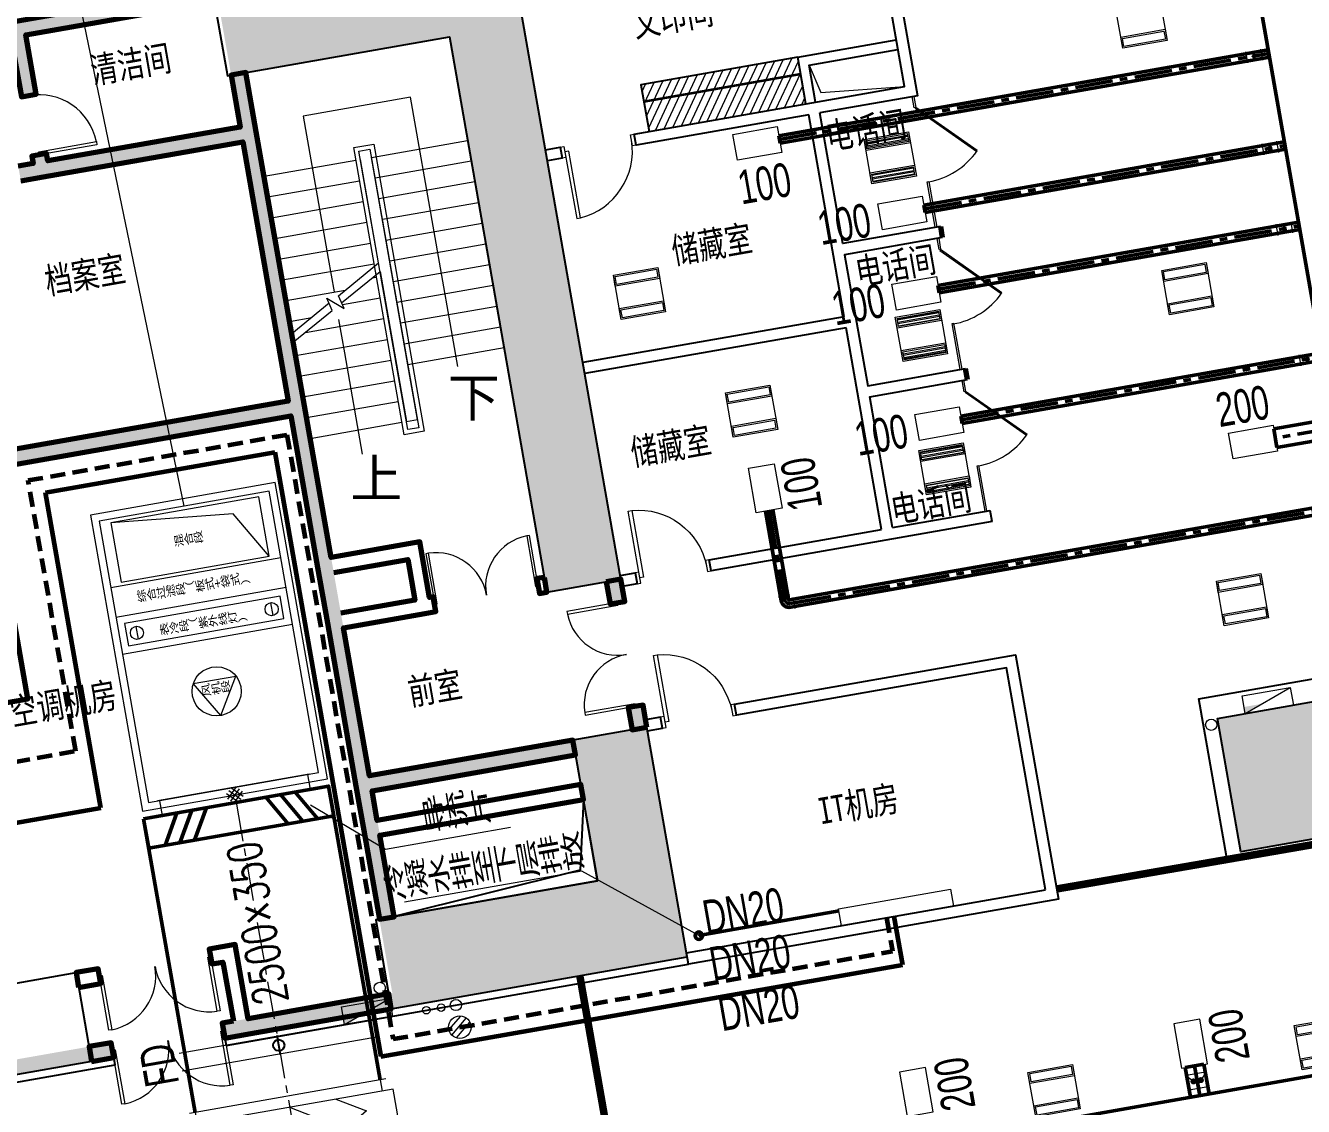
# Model space of a CAD drawing. Extents: x 268762 to 375185, y -23962 to 35476.
# Drawn here: x 344771 to 361780, y 7696 to 22074 of the extents above; entities that cross this region are included whole.
import ezdxf
from ezdxf.enums import TextEntityAlignment as Align

# ---------------------------------------------------------------- set-up
doc = ezdxf.new("R2010")
doc.units = 0
doc.header["$LTSCALE"] = 400
doc.header["$MEASUREMENT"] = 0
for name, pattern in [('A05-307S$0$IMPORT-PP_07_HIDDEN', [14.2875, 9.525, -4.7625]), ('CENTER', [2, 1.25, -0.25, 0.25, -0.25]), ('DASH', [0.35, 0.25, -0.1]), ('DASHED', [0.75, 0.5, -0.25])]:
    doc.linetypes.add(name, pattern=pattern)
doc.layers.get('0').update_dxf_attribs({"color": 8})
for name, color, linetype, lineweight in [('A05-307S$0$BP_07__消火栓标注', 8, 'Continuous', 9), ('A05-307S$0$BP_07_A-DOOR', 8, 'Continuous', 13), ('A05-307S$0$BP_07_A-PATT-WALL', 8, 'Continuous', 13), ('A05-307S$0$BP_07_A-STRU-COLS', 8, 'Continuous', 25), ('A05-307S$0$BP_07_A-WALL-FULL', 8, 'Continuous', 70), ('A05-307S$0$BP_07_PUB_TEXT', 8, 'Continuous', 9), ('A05-307S$0$BP_07_SHADE80', 8, 'Continuous', 25), ('A05-307S$0$BP_07_STAIR', 8, 'Continuous', 9), ('A05-307S$0$BP_07_W13-1F_10F消防给水排水平面图_SEN20ZHG$0$W-F废水立管', 8, 'Continuous', 9), ('A05-307S$0$BP_07_W13-1F_10F消防给水排水平面图_SEN20ZHG$0$W-ZYH直饮回立管', 8, 'Continuous', 9), ('A05-307S$0$BP_07_W13-1F_10F消防给水排水平面图_SEN20ZHG$0$W-ZY直饮水立管', 8, 'Continuous', 9), ('A05-307S$0$BP_07_W13-1F_10F消防给水排水平面图_SEN20ZHG$0$W-地漏', 8, 'Continuous', 9), ('A05-307S$0$FF_07_A-1', 8, 'Continuous', 13), ('A05-307S$0$PP_07_A-ANNO-RMNA-CH', 8, 'Continuous', 13), ('A05-307S$0$PP_07_A-DOOR', 8, 'Continuous', 13), ('A05-307S$0$PP_07_A-EQPM-KTCH', 8, 'Continuous', 13), ('A05-307S$0$PP_07_A-FURN-WKSF', 8, 'Continuous', 25), ('A05-307S$0$PP_07_A-MLWK-OVHD', 8, 'A05-307S$0$IMPORT-PP_07_HIDDEN', 35), ('A05-307S$0$PP_07_A-PATT-MLWK', 8, 'Continuous', 13), ('A05-307S$0$PP_07_A-WALL-BLCK', 8, 'Continuous', 25), ('A05-307S$0$PP_07_A-WALL-FULL', 8, 'Continuous', 70), ('A05-307S$0$PP_07_PP_12$0$PP_13$0$A-DOOR', 8, 'Continuous', 13), ('A05-307S$0$PP_07_PP_13$1$A-WALL-FULL', 8, 'Continuous', 70), ('公共层-图框', 7, 'Continuous', 70), ('暖通-回风-方风管中线', 8, 'CENTER', 15), ('暖通-文字', 3, 'Continuous', 20), ('暖通-新风-标注', 3, 'Continuous', 20), ('暖通-空调-冷凝水管', 6, 'Continuous', 50), ('暖通-空调-冷水供水管', 4, 'Continuous', 60), ('暖通-空调-冷水回水管', 4, 'DASHED', 60), ('暖通-空调-设备', 150, 'Continuous', 20), ('暖通-送风-2D边线', 2, 'Continuous', 50), ('暖通-送风-圆风管中线', 5, 'CENTER', 50), ('暖通-送风-方风管中线', 8, 'CENTER', 15), ('暖通-送风-标注', 3, 'Continuous', 20), ('暖通-送风-法兰', 3, 'Continuous', 20), ('暖通-送风-阀门', 3, 'Continuous', 20), ('暖通-送风-阀门-消防', 7, 'Continuous', 25)]:
    doc.layers.add(name, color=color, linetype=linetype, lineweight=lineweight)
doc.layers.add('防火帆布', color=1, linetype='DASH')
doc.styles.add('A05-307S$0$Standard', font='txt')
doc.styles.add('gpsxw', font='romans.shx', dxfattribs={"width": 0.7, "bigfont": 'hztxt.shx'})
doc.styles.add('NT', font='@hvac.shx', dxfattribs={"width": 0.7, "bigfont": '@hvac1.shx'})

# ---------------------------------------------------------------- blocks, each defined once
blk = doc.blocks.new('A05-307S$0$A05_307S_dwg_A$C58C31FA0-2246-Level 1')
at = {"layer": 'A05-307S$0$PP_07_A-DOOR', "color": 0}
for points in [[(50, -150), (0, -150), (0, 0), (50, 0)], [(1000, -150), (950, -150), (950, 0), (1000, 0)], [(50, -975), (100, -975), (100, -75), (50, -75)]]:
    blk.add_lwpolyline(points, close=True, dxfattribs=at)
blk.add_arc((30, -57), 920, 274.3609, 358.8918, dxfattribs=at)
blk = doc.blocks.new('A05-307S$0$A05_307S_dwg_A$C58C31FA0-2253-Level 1')
at = {"layer": 'A05-307S$0$PP_07_A-DOOR', "color": 0}
for points in [[(50, -150), (0, -150), (0, 0), (50, 0)], [(1000, -150), (950, -150), (950, 0), (1000, 0)], [(50, -975), (100, -975), (100, -75), (50, -75)]]:
    blk.add_lwpolyline(points, close=True, dxfattribs=at)
blk.add_arc((30, -57), 920, 274.3609, 358.8918, dxfattribs=at)
blk = doc.blocks.new('A05-307S$0$A05_307S_dwg_bolimen-2280-Level 1')
at = {"layer": 'A05-307S$0$PP_07_A-DOOR', "color": 0}
for points in [[(0, 5600), (0, 5450), (-20, 5450), (-20, 5600)], [(-20, 3835), (-20, 4450), (0, 4450), (0, 3835)], [(0, 3685), (0, 3535), (-20, 3535), (-20, 3685)], [(-20, 1915), (-20, 2535), (0, 2535), (0, 1915)], [(0, 1765), (0, 1615), (-20, 1615), (-20, 1765)], [(-20, 0), (-20, 615), (0, 615), (0, 0)]]:
    blk.add_lwpolyline(points, dxfattribs=at)
at = {"layer": 'A05-307S$0$PP_07_PP_12$0$PP_13$0$A-DOOR', "color": 0}
for p, q in [((0, 5450), (-8, 5442)), ((707, 4743), (0, 5450)), ((-8, 5442), (699, 4734)), ((699, 4734), (707, 4743)), ((-4, 3531), (-13, 3522)), ((-13, 3522), (694, 2815)), ((703, 2824), (-4, 3531)), ((694, 2815), (703, 2824)), ((0, 1615), (-8, 1607)), ((-8, 1607), (699, 899)), ((707, 908), (0, 1615)), ((699, 899), (707, 908))]:
    blk.add_line(p, q, dxfattribs=at)
for centre in [(-4, 5446), (-8, 3527), (-4, 1611)]:
    blk.add_arc(centre, 1000, 270, 314.9301, dxfattribs=at)
blk = doc.blocks.new('A05-307S$0$A05_307S_dwg_W13-1F_10F消防给水排水平面图_SEN20ZHG$0$GSLG-2079-Level 1')
at = {"layer": 'A05-307S$0$BP_07_W13-1F_10F消防给水排水平面图_SEN20ZHG$0$W-ZY直饮水立管'}
blk.add_circle((120970, 43774), 50, dxfattribs=at)
blk = doc.blocks.new('A05-307S$0$A05_307S_dwg_W13-1F_10F消防给水排水平面图_SEN20ZHG$0$GSLG-2080-Level 1')
at = {"layer": 'A05-307S$0$BP_07_W13-1F_10F消防给水排水平面图_SEN20ZHG$0$W-ZYH直饮回立管'}
blk.add_circle((120773, 43740), 50, dxfattribs=at)
blk = doc.blocks.new('A05-307S$0$A05_307S_dwg_W13-1F_10F消防给水排水平面图_SEN20ZHG$0$GSLG-2089-Level 1')
at = {"layer": 'A05-307S$0$BP_07_W13-1F_10F消防给水排水平面图_SEN20ZHG$0$W-F废水立管'}
blk.add_circle((121167, 43809), 75, dxfattribs=at)
blk = doc.blocks.new('A05-307S$0$A05_307S_dwg_W13-1F_10F消防给水排水平面图_SEN20ZHG$0$yxdl-ptx-2090-Level 1')
at = {"layer": 'A05-307S$0$BP_07_W13-1F_10F消防给水排水平面图_SEN20ZHG$0$W-地漏'}
for p, q in [((121074, 43477), (121234, 43662)), ((121111, 43408), (121304, 43636)), ((121173, 43371), (121350, 43583))]:
    blk.add_line(p, q, dxfattribs=at)
blk.add_circle((121219, 43513), 150, dxfattribs=at)
blk = doc.blocks.new('A05-307S$0$A05_307S_dwg_GPS_xf_消火栓单平-2240-Level 1')
at = {"layer": 'A05-307S$0$BP_07__消火栓标注'}
blk.add_hatch(color=0, dxfattribs=at).paths.add_polyline_path([(-325, -240), (-81, -150), (-325, -150)], flags=0)
at = {"layer": 'A05-307S$0$BP_07__消火栓标注', "color": 0}
blk.add_lwpolyline([(-325, -240), (-325, 0), (325, 0), (325, -240), (-325, -240), (325, 0)], dxfattribs=at)
blk = doc.blocks.new('A05-307S$0$A05_307S_dwg_HVAC-plan-V8-Level 1')
at = {"layer": 'A05-307S$0$FF_07_A-1', "color": 0}
for points in [[(0, 450), (0, 600), (600, 600), (600, 450)], [(0, 600), (600, 600), (600, 0), (0, 0), (0, 150), (600, 150), (600, 0), (0, 0)], [(20, 470), (20, 580), (580, 580), (580, 470)], [(20, 20), (20, 130), (580, 130), (580, 20)]]:
    blk.add_lwpolyline(points, close=True, dxfattribs=at)
blk = doc.blocks.new('A05-307S$0$A05_307S_dwg_HVAC-plan-V9-Level 1')
at = {"layer": 'A05-307S$0$FF_07_A-1'}
h = blk.add_hatch(dxfattribs=at)
h.set_pattern_fill('FP_22', color=0, style=0, pattern_type=2)
h.set_pattern_definition([(180, (51437.475, 6017.17), (-6e-15, -47.625), []), (180, (51421.6, 6033.046), (-6e-15, -47.625), [])])
h.paths.add_polyline_path([(20, 470), (580, 470), (580, 580), (20, 580)], flags=0)
h = blk.add_hatch(dxfattribs=at)
h.set_pattern_fill('FP_23', color=0, style=0, pattern_type=2)
h.set_pattern_definition([(180, (51887.475, 6017.17), (-6e-15, -47.625), []), (180, (51871.6, 6033.046), (-6e-15, -47.625), [])])
h.paths.add_polyline_path([(20, 20), (580, 20), (580, 130), (20, 130)], flags=0)
at = {"layer": 'A05-307S$0$FF_07_A-1', "color": 0}
for points in [[(0, 450), (0, 600), (600, 600), (600, 450)], [(0, 600), (600, 600), (600, 0), (0, 0), (0, 150), (600, 150), (600, 0), (0, 0)], [(20, 470), (20, 580), (580, 580), (580, 470)], [(20, 20), (20, 130), (580, 130), (580, 20)]]:
    blk.add_lwpolyline(points, close=True, dxfattribs=at)
blk = doc.blocks.new('*U141', base_point=(67653, 24635))
at = {"layer": '暖通-送风-法兰'}
for p, q in [((67778, 24735), (67528, 24735)), ((67778, 24535), (67528, 24535))]:
    blk.add_line(p, q, dxfattribs=at)
at = {"layer": '暖通-送风-阀门'}
for p, q in [((67528, 24735), (67528, 24535)), ((67659, 24691), (67546, 24578)), ((67646, 24691), (67759, 24578)), ((67778, 24735), (67778, 24535))]:
    blk.add_line(p, q, dxfattribs=at)
at = {"layer": '暖通-送风-阀门', "const_width": 40}
for points in [[(67583, 24635, 1), (67623, 24635, 1)], [(67683, 24635, 1), (67723, 24635, 1)]]:
    blk.add_lwpolyline(points, format="xyb", close=True, dxfattribs=at)
blk = doc.blocks.new('*U147', base_point=(137556, 44355))
at = {"layer": '暖通-送风-法兰'}
for p, q in [((137631, 44455), (137481, 44455)), ((137631, 44255), (137481, 44255))]:
    blk.add_line(p, q, dxfattribs=at)
at = {"layer": '暖通-送风-阀门'}
for p, q in [((137506, 44455), (137506, 44255)), ((137606, 44455), (137606, 44255)), ((137565, 44383), (137508, 44327)), ((137548, 44383), (137605, 44327))]:
    blk.add_line(p, q, dxfattribs=at)
at = {"layer": '暖通-送风-阀门', "const_width": 20}
for points in [[(137526, 44355, 1), (137546, 44355, 1)], [(137566, 44355, 1), (137586, 44355, 1)]]:
    blk.add_lwpolyline(points, format="xyb", close=True, dxfattribs=at)
blk = doc.blocks.new('JXWT.E4A2E53D-6436-46AC-8292-63AACFB828A9')
at = {"layer": '暖通-送风-2D边线'}
for p, q in [((-50, 110), (-50, 60)), ((50, 110), (50, 60)), ((110, 50), (60, 50)), ((110, -50), (60, -50))]:
    blk.add_line(p, q, dxfattribs=at)
for radius in [110, 10]:
    blk.add_arc((60, 60), radius, 180, 270, dxfattribs=at)
at = {"layer": '暖通-送风-法兰'}
for points in [[(75, 110), (-75, 110)], [(110, 75), (110, -75)]]:
    blk.add_lwpolyline(points, dxfattribs=at)
blk = doc.blocks.new('*U159', base_point=(620228, 360479))
at = {"layer": '暖通-送风-法兰'}
for p, q in [((621513, 360827), (618903, 360368)), ((621554, 360590), (618944, 360132))]:
    blk.add_line(p, q, dxfattribs=at)
at = {"layer": '暖通-送风-阀门'}
for p, q in [((621439, 360814), (621480, 360577)), ((618977, 360381), (619018, 360144))]:
    blk.add_line(p, q, dxfattribs=at)
at = {"layer": '暖通-送风-阀门-消防'}
blk.add_line((620251, 360351), (620206, 360607), dxfattribs=at)
blk.add_circle((620228, 360479), 75, dxfattribs=at)
blk = doc.blocks.new('无蜗壳24000')
at = {"layer": '暖通-空调-设备'}
for p, q in [((-208035, 630817), (-210335, 630817)), ((-208561, 630603), (-210185, 630767)), ((-208185, 629967), (-208561, 630603)), ((-208035, 629917), (-210335, 629917)), ((-208035, 629517), (-210335, 629517)), ((-210095, 629354), (-210095, 629180)), ((-208275, 629354), (-208275, 629180)), ((-208035, 629017), (-210335, 629017)), ((-209473, 628473), (-208898, 628473)), ((-209185, 627989), (-209473, 628473)), ((-209185, 627989), (-208898, 628473))]:
    blk.add_line(p, q, dxfattribs=at)
at = {"layer": '暖通-空调-设备', "color": 3}
blk.add_lwpolyline([(-210435, 630917), (-210435, 626917), (-207935, 626917), (-207935, 630917)], close=True, dxfattribs=at)
at = {"layer": '暖通-空调-设备'}
for points in [[(-210335, 630817), (-210335, 627017), (-208035, 627017), (-208035, 630817)], [(-208185, 630767), (-210185, 630767), (-210185, 629967), (-208185, 629967)], [(-208135, 629117), (-208135, 629417), (-210235, 629417), (-210235, 629117)]]:
    blk.add_lwpolyline(points, close=True, dxfattribs=at)
for centre, radius in [((-210095, 629267), 87.3), ((-208275, 629267), 87.3), ((-209185, 628317), 327)]:
    blk.add_circle(centre, radius, dxfattribs=at)
at = {"layer": '暖通-文字', "style": 'NT', "width": 0.7}
for s, p in [('混合段', (-209202, 630381)), ('综合过滤段（板式+袋式）', (-209252, 629740)), ('表冷段（紫外线灯）', (-209202, 629253)), ('风机段', (-209188, 628359))]:
    blk.add_text(s, height=150, dxfattribs=at).set_placement(p, align=Align.MIDDLE)
blk = doc.blocks.new('*U160', base_point=(1343792, 359127))
at = {"layer": '暖通-送风-阀门'}
for p, q in [((1343828, 359233), (1343686, 359091)), ((1343899, 359091), (1343757, 359233)), ((1344817, 359227), (1342767, 359227)), ((1342792, 359227), (1342792, 359027)), ((1343828, 359021), (1343686, 359162)), ((1343863, 359056), (1343722, 359197)), ((1343863, 359197), (1343722, 359056)), ((1343899, 359162), (1343757, 359021)), ((1344792, 359227), (1344792, 359027)), ((1344817, 359027), (1342767, 359027))]:
    blk.add_line(p, q, dxfattribs=at)
blk = doc.blocks.new('*U161', base_point=(394190, 361215))
at = {"layer": '暖通-送风-阀门'}
for p, q in [((395391, 362036), (392781, 361577)), ((395317, 362023), (395343, 361875)), ((395491, 361901), (392733, 361416)), ((395647, 361014), (395491, 361901)), ((394112, 361658), (394520, 361502)), ((394728, 361767), (395136, 361610)), ((392855, 361590), (392881, 361442)), ((393497, 361550), (393905, 361394)), ((394520, 361502), (394190, 361215)), ((395136, 361610), (394806, 361323)), ((392733, 361416), (392889, 360530)), ((393905, 361394), (393574, 361107)), ((394806, 361323), (395214, 361167)), ((393574, 361107), (393983, 360950)), ((394190, 361215), (394598, 361059)), ((395214, 361167), (394883, 360880)), ((392889, 360530), (395647, 361014)), ((393983, 360950), (393652, 360664)), ((394598, 361059), (394268, 360772)), ((395525, 360841), (395499, 360988)), ((395599, 360854), (392989, 360395)), ((393063, 360408), (393037, 360556))]:
    blk.add_line(p, q, dxfattribs=at)
blk = doc.blocks.new('A$C5BCD7570')
at = {"layer": '暖通-送风-2D边线', "color": 3}
for p, q in [((-800, 0), (-1031, -400)), ((-600, 0), (-831, -400)), ((-400, 0), (-631, -400)), ((400, 0), (631, -400)), ((600, 0), (831, -400)), ((800, 0), (1031, -400))]:
    blk.add_line(p, q, dxfattribs=at)
blk.add_lwpolyline([(-1250, 0), (1250, 0), (1250, -400), (-1250, -400)], close=True, dxfattribs=at)

msp = doc.modelspace()

# ---------------------------------------------------------------- hatches: boundary and pattern name
at = {"layer": 'A05-307S$0$BP_07_A-PATT-WALL'}
h = msp.add_hatch(color=8, dxfattribs=at)
h.paths.add_polyline_path([(372089, -310), (373468, -68), (373455, 6), (372076, -236)])
h.paths.add_polyline_path([(354360, -3425), (355739, -3183), (355497, -1804), (354118, -2046)])
h.paths.add_polyline_path([(364603, -1625), (364590, -1551), (363212, -1794), (363225, -1868)])
h.paths.add_polyline_path([(345496, -4983), (346875, -4741), (346633, -3362), (345254, -3604), (345496, -4983)])
h.paths.add_polyline_path([(336632, -6541), (338011, -6298), (337769, -4919), (336390, -5162), (336632, -6541)])
h.paths.add_polyline_path([(310039, -11214), (311418, -10971), (311141, -9396), (309763, -9638)])
h.paths.add_polyline_path([(327768, -8098), (329147, -7856), (328904, -6477), (327526, -6719), (327644, -7395)])
h.paths.add_polyline_path([(320283, -9414), (320006, -7838), (318627, -8080), (318904, -9656), (319568, -9539)])
h.paths.add_polyline_path([(301175, -12771), (302554, -12529), (302277, -10953), (300898, -11196), (301175, -12771)])
h.paths.add_polyline_path([(283447, -15887), (284826, -15644), (284549, -14069), (283170, -14311), (283446, -15881)])
h.paths.add_polyline_path([(292311, -14329), (293690, -14087), (293413, -12511), (292034, -12753)])
h.paths.add_polyline_path([(291414, -1135), (291397, -1037), (290880, -1128), (290585, 547), (290388, 512), (290683, -1162), (290018, -1279), (290035, -1378)])
h.paths.add_polyline_path([(281219, -2927), (282550, -2693), (282238, -920), (280859, -1162), (281171, -2935)])
h.paths.add_polyline_path([(371192, 12884), (370880, 14657), (369501, 14415), (369813, 12642)])
h.paths.add_polyline_path([(360949, 11084), (362327, 11326), (362016, 13099), (360637, 12857), (360673, 12651)])
h.paths.add_polyline_path([(280508, 8929), (280196, 10702), (278817, 10460), (279129, 8687), (279177, 8695)])
h.paths.add_polyline_path([(367770, 24264), (369149, 24506), (368838, 26279), (367459, 26036), (367765, 24293)])
h.paths.add_polyline_path([(358889, 22804), (360268, 23047), (359991, 24623), (358612, 24380)])
h.paths.add_polyline_path([(288640, 10460), (288837, 10494), (288543, 12169), (288346, 12134), (288604, 10668)])
msp.add_hatch(color=8, dxfattribs=at).paths.add_polyline_path([(352696, 14710), (352696, 14710), (351199, 23230), (350773, 23206), (347251, 22587), (347286, 22390), (347335, 22399), (347508, 21414), (350413, 21924), (351711, 14537)])
for points in [[(344716, 21126), (344913, 21161), (344774, 21949), (347286, 22390), (347251, 22587), (344346, 22076), (344380, 21879), (344577, 21914)], [(349678, 10220), (349384, 11895), (352092, 12371), (352058, 12568), (349349, 12092), (347705, 21448), (347508, 21414), (347629, 20724), (345068, 20274), (345051, 20373), (344854, 20338), (344871, 20240), (344674, 20205), (344709, 20008), (347664, 20527), (348269, 17080), (344231, 16370), (344093, 17158), (343896, 17124), (344069, 16139), (348304, 16883), (349481, 10186)], [(352748, 14415), (352696, 14710), (352499, 14676), (352551, 14380), (352748, 14415)], [(353043, 12741), (352991, 13036), (352794, 13001), (352846, 12706), (353043, 12741)], [(349266, 8929), (349639, 8995), (349605, 9191), (347389, 8803), (347423, 8606), (348999, 8883)], [(345946, 8346), (345911, 8543), (345616, 8491), (345651, 8294)]]:
    msp.add_hatch(color=8, dxfattribs=at).paths.add_polyline_path(points, flags=0)
h = msp.add_hatch(color=8, dxfattribs=at)
h.paths.add_polyline_path([(335801, 6563), (335222, 9863), (335025, 9828), (335570, 6726), (334093, 6466), (334127, 6269)])
h.paths.add_polyline_path([(353579, 9687), (353579, 9687), (353043, 12741), (352058, 12568), (352386, 10696), (349481, 10186), (349654, 9200), (349605, 9191), (349639, 8995), (352554, 9507)])
h.paths.add_polyline_path([(345651, 8294), (345616, 8491), (343892, 8188), (341746, 20401), (343470, 20704), (343262, 21886), (340554, 21410), (342942, 7818), (344630, 8115)])
h.paths.add_polyline_path([(328661, 5309), (326272, 18900), (322825, 18295), (323033, 17113), (325889, 17615), (327862, 6387), (325006, 5885), (325214, 4703)])
h.paths.add_polyline_path([(312213, 2418), (312005, 3600), (309346, 3133), (307373, 14361), (310032, 14828), (309824, 16010), (303915, 14971), (304123, 13790), (306782, 14257), (308755, 3029), (306096, 2562), (306303, 1380), (307902, 1661)])
h.paths.add_polyline_path([(315463, 2989), (321570, 4062), (321362, 5244), (318506, 4742), (316533, 15970), (319389, 16473), (319181, 17654), (313075, 16581), (313282, 15399), (315942, 15866), (317915, 4639), (315255, 4171), (315307, 3876)])
h.paths.add_polyline_path([(303053, 809), (302846, 1990), (300186, 1523), (298213, 12751), (300873, 13218), (300665, 14400), (297021, 13760), (299409, 168), (301841, 596)])
h.paths.add_polyline_path([(334644, 11995), (334841, 12030), (334330, 14935), (333739, 14831), (333999, 13354), (334393, 13423), (334474, 12963)])
h.paths.add_polyline_path([(333733, 18333), (333413, 20155), (327553, 19125), (327587, 18928), (327627, 18703), (327761, 17943), (330469, 18419), (333030, 18869), (333142, 18229), (333339, 18264)])
h.paths.add_polyline_path([(340792, 21208), (340752, 21242), (340785, 21248)], flags=16)
at = {"layer": 'A05-307S$0$PP_07_A-PATT-MLWK'}
h = msp.add_hatch(dxfattribs=at)
h.set_pattern_fill('FP_15', color=8, style=0, pattern_type=2)
h.set_pattern_definition([(64.967, (339932.65, 27254.65), (-86.3026, 40.3041), [])])
h.paths.add_polyline_path([(353072, 20665), (355159, 21032), (355050, 21652), (352963, 21285), (353071, 20666)], flags=0)

# ---------------------------------------------------------------- linework, layer by layer
at = {"layer": 'A05-307S$0$BP_07__消火栓标注', "color": 8}
for centre in [(360554, 12773), (349486, 9273)]:
    msp.add_circle(centre, 75, dxfattribs=at)
at = {"layer": 'A05-307S$0$BP_07_A-DOOR', "color": 8}
for points in [[(345721, 20490), (344953, 20355), (344946, 20395), (345714, 20530)], [(351478, 15291), (351443, 15285), (351561, 14612), (351596, 14619)], [(350099, 15048), (350217, 14376), (350251, 14382), (350133, 15054)], [(351978, 14280), (351984, 14245), (352656, 14363), (352650, 14398)], [(352220, 12901), (352892, 13019), (352886, 13053), (352214, 12935)], [(347360, 8969), (347323, 8962), (347196, 9683), (347233, 9689)], [(345882, 8709), (345756, 9429), (345793, 9436), (345919, 8716)], [(347533, 7984), (347496, 7977), (347369, 8698), (347406, 8704)], [(346055, 7724), (345929, 8445), (345966, 8451), (346092, 7731)]]:
    msp.add_lwpolyline(points, close=True, dxfattribs=at)
for centre, radius, start, end in [((344949, 20375), 780, 11.436, 99.9667), ((351578, 14616), 683, 101.436, 189.9667), ((350234, 14379), 683, 9.9667, 98.4975), ((352653, 14380), 682, 191.436, 279.9667), ((352889, 13036), 683, 99.9667, 188.4975), ((345774, 9433), 731, 281.436, 9.9667), ((347215, 9686), 731, 189.9667, 278.4975), ((345947, 8448), 731, 281.436, 9.9667), ((347388, 8701), 731, 189.9667, 278.4975)]:
    msp.add_arc(centre, radius, start, end, dxfattribs=at)
at = {"layer": 'A05-307S$0$BP_07_A-STRU-COLS', "color": 8}
for points in [[(352696, 14710), (351191, 23279), (347251, 22587), (347459, 21405), (350413, 21924), (351711, 14537), (352696, 14710)], [(353043, 12741), (352058, 12568), (352386, 10696), (349432, 10177), (349639, 8995), (353579, 9687), (353043, 12741)]]:
    msp.add_lwpolyline(points, dxfattribs=at)
for points in [[(340554, 21410), (343262, 21886), (343470, 20704), (341746, 20401), (343719, 9173), (345443, 9476), (345651, 8294), (342942, 7818)], [(362016, 13099), (362327, 11326), (360949, 11084), (360637, 12857)]]:
    msp.add_lwpolyline(points, close=True, dxfattribs=at)
at = {"layer": 'A05-307S$0$BP_07_A-WALL-FULL', "color": 8}
for points in [[(347349, 22604), (344641, 22128), (344346, 22076), (344380, 21879), (344577, 21914), (344716, 21126), (344913, 21161), (344774, 21949), (347384, 22407)], [(351677, 14734), (351578, 14717), (351613, 14520), (351711, 14537)], [(352499, 14676), (352551, 14380), (352748, 14415), (352696, 14710)], [(353043, 12741), (352991, 13036), (352794, 13001), (352846, 12706)], [(347537, 8829), (347389, 8803), (347423, 8606), (347768, 8666), (349639, 8995), (349605, 9192), (347733, 8863), (347560, 9848), (347216, 9788), (347250, 9591), (347398, 9617)], [(345477, 9279), (345773, 9331), (345738, 9528), (345443, 9476)], [(345651, 8294), (345946, 8346), (345911, 8543), (345616, 8491)]]:
    msp.add_lwpolyline(points, close=True, dxfattribs=at)
for points in [[(343079, 12817), (344802, 13120), (344266, 16173), (348304, 16883), (348659, 14864), (348789, 14125), (349169, 11958), (349273, 11368), (349481, 10186), (349678, 10220), (349488, 11304), (352196, 11780), (352161, 11977), (349453, 11501), (349384, 11895), (352092, 12371), (352058, 12568), (349349, 12092), (349003, 14061), (350086, 14252), (350234, 14278), (350199, 14475), (350150, 14466), (350020, 15205), (348839, 14997), (348484, 17016), (347843, 20660), (347705, 21448), (347508, 21414), (347629, 20724), (345068, 20274), (345051, 20373), (344854, 20338), (344871, 20240), (344674, 20205)], [(344709, 20008), (345004, 20060), (347664, 20527), (348269, 17080), (344231, 16370)], [(348873, 14800), (349858, 14973), (349953, 14431), (348968, 14258)]]:
    msp.add_lwpolyline(points, dxfattribs=at)
at = {"layer": 'A05-307S$0$BP_07_SHADE80', "color": 8}
msp.add_lwpolyline([(352196, 11780), (349488, 11304), (349678, 10221), (352386, 10696), (352196, 11780), (352155, 10840), (349678, 10221)], dxfattribs=at)
at = {"layer": 'A05-307S$0$BP_07_STAIR', "color": 8}
for p, q in [((350704, 20270), (349424, 20045)), ((347996, 19794), (349217, 20008)), ((350753, 19994), (349472, 19769)), ((348044, 19518), (349265, 19732)), ((350801, 19718), (349521, 19493)), ((348093, 19242), (349314, 19457)), ((350850, 19442), (349569, 19217)), ((348141, 18966), (349362, 19181)), ((350898, 19166), (349618, 18941)), ((348190, 18690), (349411, 18905)), ((350946, 18891), (349666, 18666)), ((349384, 18718), (349442, 18728)), ((348238, 18415), (349024, 18553)), ((350995, 18615), (349715, 18390)), ((348988, 18364), (349490, 18452)), ((351043, 18339), (349763, 18114)), ((348286, 18139), (348580, 18190)), ((348496, 17993), (349539, 18176)), ((351092, 18063), (349811, 17838)), ((348366, 17686), (349587, 17900)), ((348415, 17410), (349636, 17625)), ((348463, 17134), (349684, 17349)), ((348511, 16859), (349733, 17073)), ((348560, 16583), (349781, 16797))]:
    msp.add_line(p, q, dxfattribs=at)
for points in [[(350524, 17537), (349894, 21122), (348466, 20871), (348799, 18977), (348877, 18534)], [(348978, 18386), (349490, 18804), (349840, 16808), (349988, 16834), (349860, 17563), (349375, 20320), (350656, 20545), (351140, 17788), (349860, 17563)], [(348812, 18380), (348315, 17975), (347947, 20069), (349168, 20284)], [(348577, 16484), (348335, 17862), (348854, 18285), (348781, 18448), (349012, 18310), (348935, 18481), (349470, 18917), (349228, 20294)], [(349257, 16374), (349019, 17723), (348942, 18166)]]:
    msp.add_lwpolyline(points, dxfattribs=at)
for points in [[(349405, 20498), (350077, 16677), (349811, 16630), (349139, 20451)], [(349356, 20429), (350007, 16725), (349859, 16699), (349209, 20403)]]:
    msp.add_lwpolyline(points, close=True, dxfattribs=at)
at = {"layer": 'A05-307S$0$PP_07_A-EQPM-KTCH', "color": 8}
msp.add_lwpolyline([(355201, 21547), (355355, 21182), (356469, 21263)], dxfattribs=at)
at = {"layer": 'A05-307S$0$PP_07_A-FURN-WKSF', "color": 8}
msp.add_lwpolyline([(355050, 21653), (352962, 21285), (353072, 20665)], dxfattribs=at)
at = {"layer": 'A05-307S$0$PP_07_A-MLWK-OVHD', "color": 8, "linetype": 'Continuous'}
msp.add_line((355090, 21427), (353002, 21060), dxfattribs=at)
at = {"layer": 'A05-307S$0$PP_07_A-WALL-BLCK', "color": 8}
for points in [[(362279, 12181), (362443, 11245), (360769, 10951), (360388, 13118), (362062, 13412), (362253, 12328)], [(347423, 8606), (347441, 8507), (353596, 9589)], [(342959, 7720), (345963, 8248), (345946, 8346)]]:
    msp.add_lwpolyline(points, dxfattribs=at)
at = {"layer": 'A05-307S$0$PP_07_A-WALL-FULL', "color": 8}
for p, q in [((356948, 19402), (356974, 19255)), ((357307, 17364), (357281, 17511))]:
    msp.add_line(p, q, dxfattribs=at)
at = {"layer": 'A05-307S$0$PP_07_A-WALL-FULL', "color": 8, "lineweight": 25}
for p, q in [((355667, 18202), (352190, 17592)), ((355693, 18055), (352216, 17444)), ((356312, 15397), (357612, 15625))]:
    msp.add_line(p, q, dxfattribs=at)
for points in [[(355195, 20886), (352900, 20483), (352874, 20631), (356469, 21263), (355976, 24069), (352381, 23438), (352355, 23585), (356098, 24243), (356643, 21141), (355343, 20912)], [(355159, 21032), (355050, 21653), (356360, 21883)], [(355287, 21055), (355201, 21547), (356383, 21755)], [(351692, 20423), (351889, 20458), (351915, 20310), (351718, 20275)], [(357638, 15478), (353896, 14820), (353870, 14968), (356164, 15371)], [(352688, 14760), (352885, 14795), (352911, 14647), (352714, 14612)], [(354233, 12899), (354207, 13047), (357950, 13705), (358521, 10454), (353596, 9589), (353570, 9737), (358347, 10576)], [(358347, 10576), (357828, 13531), (354233, 12899)], [(353051, 12692), (353248, 12726), (353222, 12874), (353025, 12839)]]:
    msp.add_lwpolyline(points, dxfattribs=at)
at = {"layer": 'A05-307S$0$PP_07_PP_13$1$A-WALL-FULL', "color": 8, "lineweight": 25}
for p, q in [((355667, 18202), (355195, 20886)), ((356164, 15371), (355693, 18055)), ((357638, 15478), (357612, 15625))]:
    msp.add_line(p, q, dxfattribs=at)
for points in [[(356948, 19402), (355648, 19174), (355343, 20912)], [(356974, 19255), (355674, 19026), (355981, 17283), (357281, 17511)], [(356312, 15397), (356007, 17135), (357307, 17364)]]:
    msp.add_lwpolyline(points, dxfattribs=at)
at = {"layer": '暖通-新风-标注', "color": 8}
for p, q in [((352176, 10827), (349815, 10412)), ((353733, 9968), (352176, 10827))]:
    msp.add_line(p, q, dxfattribs=at)
at = {"layer": '暖通-空调-冷凝水管', "color": 8, "ltscale": 0.3}
msp.add_line((353733, 9968), (355599, 10296), dxfattribs=at)
at = {"layer": '暖通-空调-冷凝水管', "color": 8}
msp.add_circle((353733, 9968), 50, dxfattribs=at)
at = {"layer": '暖通-空调-冷水供水管', "color": 8}
for p, q in [((345038, 15863), (348088, 16399)), ((348088, 16399), (349500, 8361)), ((345775, 11670), (345038, 15863, 0)), ((343885, 11338), (345775, 11670)), ((356330, 10222), (356442, 9581)), ((349500, 8361), (356442, 9581))]:
    msp.add_line(p, q, dxfattribs=at)
at = {"layer": '暖通-空调-冷水回水管', "color": 8}
for p, q in [((344806, 16025), (348250, 16631)), ((348250, 16631), (349663, 8593)), ((345439, 12424), (344806, 16025, 0)), ((343746, 12126), (345439, 12424)), ((356231, 10204), (356309, 9761)), ((349663, 8593), (356309, 9761))]:
    msp.add_line(p, q, dxfattribs=at)
at = {"layer": '暖通-空调-设备'}
msp.add_line((346882, 15680), (343889, 30158), dxfattribs=at)
msp.add_lwpolyline([(357121, 10361), (355634, 10099), (355594, 10326), (357081, 10587)], close=True, dxfattribs=at)
at = {"layer": '暖通-送风-2D边线'}
for p, q in [((363655, 8412), (360228, 27913)), ((354798, 20608), (361310, 21753)), ((354815, 20510), (361328, 21654)), ((354815, 20510), (354798, 20608)), ((356728, 19684), (361526, 20527)), ((356746, 19586), (361543, 20429)), ((356746, 19586), (356728, 19684)), ((356916, 18615), (361714, 19458)), ((356934, 18517), (361731, 19360)), ((356934, 18517), (356916, 18615)), ((357221, 16880), (362019, 17723)), ((357239, 16782), (362036, 17625)), ((357239, 16782), (357221, 16880)), ((362172, 16847), (361385, 16709)), ((361385, 16709), (361428, 16463)), ((362216, 16601), (361428, 16463)), ((354987, 14443), (362367, 15740)), ((354619, 15616), (354819, 14475)), ((354717, 15633), (354918, 14492)), ((355005, 14345), (362384, 15642)), ((348559, 11913), (348805, 11956)), ((348805, 11956), (349491, 8048)), ((346589, 11567), (346343, 11523)), ((346343, 11523), (347029, 7616)), ((349903, 5995), (366532, 8918)), ((360208, 8213), (360454, 8256)), ((360277, 7819), (360208, 8213)), ((360524, 7862), (360454, 8256))]:
    msp.add_line(p, q, dxfattribs=at)
at = {"layer": '暖通-送风-圆风管中线', "color": 8}
for p, q in [((354807, 20559), (361319, 21703)), ((356737, 19635), (361534, 20478)), ((356925, 18566), (361722, 19409)), ((357230, 16831), (362027, 17674)), ((362194, 16724), (361406, 16586)), ((354996, 14394), (362376, 15691)), ((354668, 15625), (354869, 14483)), ((354869, 14483), (354877, 14434)), ((354996, 14394), (354947, 14385)), ((360401, 7840), (360331, 8234))]:
    msp.add_line(p, q, dxfattribs=at)
msp.add_arc((354936, 14444), 60, 189.9667, 279.9667, dxfattribs=at)
at = {"layer": '暖通-送风-方风管中线'}
msp.add_line((347578, 11718), (348614, 5820), dxfattribs=at)
at = {"layer": '暖通-送风-标注'}
for p, q in [((348562, 11710), (349562, 11119)), ((349562, 11119), (351227, 11412))]:
    msp.add_line(p, q, dxfattribs=at)
at = {"layer": '暖通-送风-阀门'}
for points in [[(354185, 20627), (354776, 20731), (354837, 20386), (354246, 20283)], [(356116, 19704), (356707, 19807), (356767, 19463), (356176, 19359)], [(356304, 18634), (356895, 18738), (356955, 18393), (356364, 18290)], [(356609, 16899), (357200, 17003), (357260, 16659), (356669, 16555)], [(361436, 16413), (360845, 16309), (360785, 16654), (361376, 16758)], [(354736, 16246), (354840, 15655), (354496, 15594), (354392, 16185)], [(360504, 8264), (360400, 8855), (360055, 8795), (360159, 8204)], [(356852, 7623), (356748, 8214), (356403, 8153), (356507, 7562)]]:
    msp.add_lwpolyline(points, close=True, dxfattribs=at)
at = {"layer": '防火帆布', "ltscale": 5, "const_width": 100}
for points in [[(358497, 10589), (371972, 12920)], [(354165, -2038), (352148, 9439)]]:
    msp.add_lwpolyline(points, dxfattribs=at)

# ---------------------------------------------------------------- block references
at = {"color": 3, "rotation": 9.967399037201316}
for name, p in [('A05-307S$0$A05_307S_dwg_HVAC-plan-V8-Level 1', (359375, 21773)), ('A05-307S$0$A05_307S_dwg_HVAC-plan-V9-Level 1', (356037, 19968)), ('A05-307S$0$A05_307S_dwg_HVAC-plan-V8-Level 1', (359998, 18227)), ('A05-307S$0$A05_307S_dwg_HVAC-plan-V8-Level 1', (352699, 18163)), ('A05-307S$0$A05_307S_dwg_HVAC-plan-V9-Level 1', (356452, 17604)), ('A05-307S$0$A05_307S_dwg_HVAC-plan-V8-Level 1', (354192, 16598)), ('A05-307S$0$A05_307S_dwg_HVAC-plan-V9-Level 1', (356764, 15831)), ('A05-307S$0$A05_307S_dwg_HVAC-plan-V8-Level 1', (360725, 14091)), ('A05-307S$0$A05_307S_dwg_HVAC-plan-V8-Level 1', (361763, 8181)), ('A05-307S$0$A05_307S_dwg_HVAC-plan-V8-Level 1', (358218, 7558))]:
    msp.add_blockref(name, p, dxfattribs=at)
at = {"color": 1, "rotation": 9.966749972722557}
for p in [(361285, 13214), (349295, 9077)]:
    msp.add_blockref('A05-307S$0$A05_307S_dwg_GPS_xf_消火栓单平-2240-Level 1', p, dxfattribs=at)
for name in ['A05-307S$0$A05_307S_dwg_W13-1F_10F消防给水排水平面图_SEN20ZHG$0$GSLG-2080-Level 1', 'A05-307S$0$A05_307S_dwg_W13-1F_10F消防给水排水平面图_SEN20ZHG$0$GSLG-2079-Level 1', 'A05-307S$0$A05_307S_dwg_W13-1F_10F消防给水排水平面图_SEN20ZHG$0$GSLG-2089-Level 1', 'A05-307S$0$A05_307S_dwg_W13-1F_10F消防给水排水平面图_SEN20ZHG$0$yxdl-ptx-2090-Level 1']:
    msp.add_blockref(name, (229333, -34764))
at = {"layer": 'A05-307S$0$BP_07_A-PATT-WALL', "color": 8, "rotation": 9.966749972722557}
for name, p in [('A05-307S$0$A05_307S_dwg_bolimen-2280-Level 1', (357563, 15617)), ('A05-307S$0$A05_307S_dwg_A$C58C31FA0-2253-Level 1', (351889, 20458))]:
    msp.add_blockref(name, p, dxfattribs=at)
at = {"layer": 'A05-307S$0$BP_07_A-PATT-WALL', "color": 8, "extrusion": (0, 0, -1), "rotation": 170.0332500272774}
for p, zscale in [((-352911, 14647), -0.999999999999996), ((-353248, 12726), -0.9999999999999896)]:
    msp.add_blockref('A05-307S$0$A05_307S_dwg_A$C58C31FA0-2246-Level 1', p, dxfattribs=dict(at, zscale=zscale))
at = {"layer": '公共层-图框', "color": 8, "rotation": 9.966749972305662}
msp.add_blockref('A$C5BCD7570', (347574, 11740), dxfattribs=at)
at = {"layer": '暖通-回风-方风管中线', "color": 8, "rotation": 9.970001524632849}
msp.add_blockref('无蜗壳24000', (662123, -569394), dxfattribs=at)
at = {"layer": '暖通-送风-2D边线', "rotation": 9.966749972722557}
msp.add_blockref('JXWT.E4A2E53D-6436-46AC-8292-63AACFB828A9', (354888, 14375), dxfattribs=at)
at = {"layer": '暖通-送风-阀门'}
for name, p, rotation in [('*U147', (361122, 21669), 99.96674997272255), ('*U147', (361337, 20444), 99.96674997272255), ('*U147', (361525, 19374), 99.96674997272255), ('*U147', (361830, 17639), 99.96674997272255), ('*U160', (347556, 11838), 9.970001524632849), ('*U141', (360366, 8037), 189.9667499727225)]:
    msp.add_blockref(name, p, dxfattribs=dict(at, rotation=rotation))
msp.add_blockref('*U161', (348364, 7241), dxfattribs=at)
at = {"layer": '暖通-送风-阀门-消防', "color": 8}
msp.add_blockref('*U159', (348141, 8510), dxfattribs=at)

# ---------------------------------------------------------------- texts
at = {"layer": 'A05-307S$0$BP_07_PUB_TEXT', "color": 8, "char_height": 506.38, "width": 814.15, "attachment_point": 1, "line_spacing_factor": 1.111111, "style": 'A05-307S$0$Standard'}
for s, insert in [('\\fSIMPLEX|b0|i0|c134|p2|;下', (350391, 17381)), ('\\fSIMPLEX|b0|i0|c134|p2|;上', (349094, 16303))]:
    msp.add_mtext(s, dxfattribs=dict(at, insert=insert))
at = {"layer": 'A05-307S$0$PP_07_A-ANNO-RMNA-CH', "color": 0, "lineweight": 35, "char_height": 350.42, "width": 1744.26, "attachment_point": 2, "rotation": 9.9667, "line_spacing_factor": 0.938532, "style": 'A05-307S$0$Standard'}
for s, insert in [('{\\fSimSun|b0|i0|c134|p2;\\W0.75;文印间}', (353357, 22355)), ('{\\fSimSun|b0|i0|c134|p2;\\W0.75;清洁间}', (346141, 21734)), ('{\\fSimSun|b0|i0|c134|p2;\\W0.75;电话间}', (355926, 20857)), ('{\\fSimSun|b0|i0|c134|p2;\\W0.75;储藏室}', (353874, 19337)), ('{\\fSimSun|b0|i0|c134|p2;\\W0.75;档案室}', (345532, 18934)), ('{\\fSimSun|b0|i0|c134|p2;\\W0.75;电话间}', (356320, 19056)), ('{\\fSimSun|b0|i0|c134|p2;\\W0.75;储藏室}', (353329, 16655)), ('{\\fSimSun|b0|i0|c134|p2;\\W0.75;电话间}', (356792, 15893)), ('\\f黑体|b0|i0|c134|p34|;\\W.75;前室', (350189, 13435)), ('\\f黑体|b0|i0|c134|p34|;\\W.75;空调机房', (345244, 13231)), ('{\\fSimSun|b0|i0|c134|p2;\\W0.75;IT机房}', (355827, 11886))]:
    msp.add_mtext(s, dxfattribs=dict(at, insert=insert))
at = {"layer": '暖通-新风-标注', "color": 8, "style": 'NT', "width": 0.7}
for s, p in [('冷凝水排至下层排放', (350860, 10888)), ('DN20', (354324, 10300)), ('DN20', (354414, 9678)), ('DN20', (354532, 9010))]:
    msp.add_text(s, height=450, rotation=9.9667, dxfattribs=at).set_placement(p, align=Align.MIDDLE)
at = {"layer": '暖通-送风-标注', "width": 0.7}
for s, rotation, style, p in [('100', 9.9667, 'NT', (354607, 19976)), ('100', 9.9667, 'NT', (355668, 19435)), ('100', 9.9667, 'NT', (355856, 18366)), ('200', 9.9668, 'NT', (360970, 17014)), ('100', 9.9667, 'NT', (356161, 16631)), ('100', 99.9667, 'NT', (355096, 15975)), ('导流片', 9.9667, 'NT', (350500, 11642)), ('2500×350', 99.9667, 'gpsxw', (347856, 10133)), ('200', 99.9667, 'NT', (360787, 8636)), ('FD', 99.9667, 'NT', (346547, 8244)), ('200', 99.9667, 'NT', (357136, 7994))]:
    msp.add_text(s, height=450, rotation=rotation, dxfattribs=dict(at, style=style)).set_placement(p, align=Align.MIDDLE)

doc.saveas('drawing.dxf')
